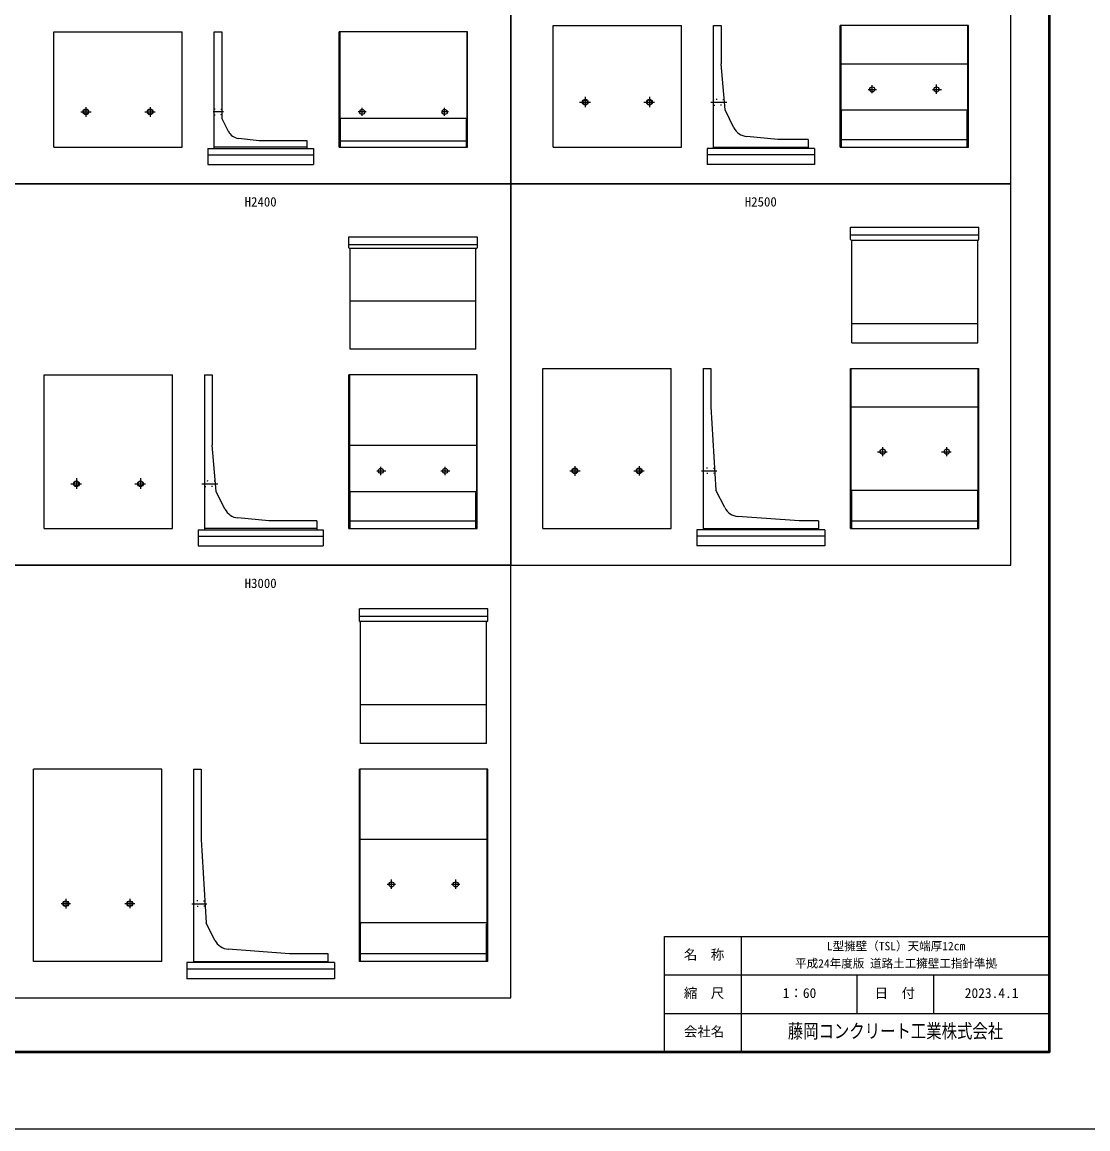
# Model space of a CAD drawing. Units: millimetres, scale not verified. Extents: x -50400 to 50400, y -17820 to 17820.
# Drawn here: x -17220 to -600, y -17820 to -557 of the extents above; entities that cross this region are included whole.
import ezdxf
from ezdxf.enums import TextEntityAlignment as Align

# ---------------------------------------------------------------- set-up
doc = ezdxf.new("R2010")
doc.units = ezdxf.units.MM
doc.header["$LTSCALE"] = 60
doc.linetypes.add('CHAIN1', pattern=[8, 5, -1, 1, -1])
doc.linetypes.add('DOTTED', pattern=[1.75, 0.25, -1.5])
for name, color, linetype, lineweight in [('0-0_CENTER', 7, 'CHAIN1', 25), ('0-2_Defpoints', 5, 'Continuous', 25), ('0-4_HYO', 3, 'Continuous', 25), ('0-6_OUTLINE', 1, 'Continuous', 25), ('0-7_OUTLINE2', 4, 'DOTTED', 25), ('0-8_TXT', 7, 'Continuous', 25), ('0-9_WAKU', 3, 'Continuous', 25), ('0-A_WAKU-LINE', 7, 'Continuous', 25)]:
    doc.layers.add(name, color=color, linetype=linetype, lineweight=lineweight)
doc.layers.add('0-B_WAKU-TXT', color=7, linetype='Continuous')
doc.styles.add('ＭＳ ゴシック', font='')
doc.styles.get('ＭＳ ゴシック').set_extended_font_data('MS Gothic')

msp = doc.modelspace()

# ---------------------------------------------------------------- linework, layer by layer
at = {"layer": '0-0_CENTER'}
for p, q in [((-3962.5, -1667.92), (-3962.5, -1540.46)), ((-2962.5, -1675.86), (-2962.5, -1529.43)), ((-8437.5, -1723.03), (-8437.5, -1884.89)), ((-7437.5, -1723.03), (-7437.5, -1884.89)), ((-4026.02, -1607.39), (-3895.42, -1607.39)), ((-3020.83, -1607.39), (-2884.23, -1607.39)), ((-16225, -1881.62), (-16225, -2033.96)), ((-15225, -1882.82), (-15225, -2032.28)), ((-11919, -2019.92), (-11919, -1893.29)), ((-10631, -2019.92), (-10631, -1893.29)), ((-8525.89, -1807.39), (-8358.6, -1807.39)), ((-7525.89, -1807.39), (-7358.6, -1807.39)), ((-6480.82, -1807.39), (-6230.96, -1807.39)), ((-16306.92, -1957.39), (-16144.09, -1957.39)), ((-15307.19, -1957.39), (-15143.69, -1957.39)), ((-14077.72, -1957.39), (-14243.75, -1957.39)), ((-11855.95, -1957.39), (-11981.01, -1957.39)), ((-10572.87, -1957.39), (-10682.28, -1957.39)), ((-3800, -7328.86), (-3800, -7187.19)), ((-2800, -7328.86), (-2800, -7187.19)), ((-3881.88, -7257.39), (-3730.99, -7257.39)), ((-2881.88, -7257.39), (-2730.99, -7257.39)), ((-11689.52, -7557.39), (-11550.94, -7557.39)), ((-11625, -7623.08), (-11625, -7492.91)), ((-10689.52, -7557.39), (-10550.94, -7557.39)), ((-10625, -7623.08), (-10625, -7492.91)), ((-8680.04, -7557.39), (-8519.3, -7557.39)), ((-8600, -7481.22), (-8600, -7635.31)), ((-7679.03, -7557.39), (-7520.08, -7557.39)), ((-7600, -7485.7), (-7600, -7630.5)), ((-6623.61, -7557.39), (-6387.97, -7557.39)), ((-16463.39, -7757.39), (-16296.1, -7757.39)), ((-16375, -7673.03), (-16375, -7834.89)), ((-15463.39, -7757.39), (-15296.1, -7757.39)), ((-15375, -7673.03), (-15375, -7834.89)), ((-14418.32, -7757.39), (-14168.46, -7757.39)), ((-11459, -14073.51), (-11459, -13932.82)), ((-10459, -14073.51), (-10459, -13932.82)), ((-11396.64, -14007.39), (-11525.29, -14007.39)), ((-10396.64, -14007.39), (-10525.29, -14007.39)), ((-16467.91, -14307.39), (-16610.91, -14307.39)), ((-16541, -14231.34), (-16541, -14384.62)), ((-15463.14, -14307.39), (-15619.23, -14307.39)), ((-15541, -14232.27), (-15541, -14376.21)), ((-14573.61, -14307.39), (-14337.97, -14307.39))]:
    msp.add_line(p, q, dxfattribs=at)
at = {"layer": '0-2_Defpoints'}
msp.add_lwpolyline([(-50400, -17820), (0, -17820), (0, 17820), (-50400, 17820)], close=True, dxfattribs=at)
at = {"layer": '0-4_HYO'}
for points in [[(-17400, -3077.39), (-9600, -3077.39), (-9600, 2072.61), (-17400, 2072.61)], [(-9600, -3077.39), (-1800, -3077.39), (-1800, 2072.61), (-9600, 2072.61)], [(-17400, -9027.39), (-9600, -9027.39), (-9600, -3077.39), (-17400, -3077.39)], [(-9600, -9027.39), (-1800, -9027.39), (-1800, -3077.39), (-9600, -3077.39)], [(-17400, -15777.39), (-9600, -15777.39), (-9600, -9027.39), (-17400, -9027.39)]]:
    msp.add_lwpolyline(points, close=True, dxfattribs=at)
at = {"layer": '0-6_OUTLINE'}
for p, q in [((-8937.5, -607.39), (-6937.5, -607.39)), ((-8937.5, -2507.39), (-8937.5, -607.39)), ((-6937.5, -2507.39), (-6937.5, -607.39)), ((-6437.5, -2527.39), (-6437.5, -607.39)), ((-4462.5, -2507.39), (-4462.5, -607.39)), ((-2462.5, -607.39), (-4462.5, -607.39)), ((-4453.5, -607.39), (-4453.5, -1927.39)), ((-2471.5, -1927.39), (-2471.5, -607.39)), ((-2462.5, -2507.39), (-2462.5, -607.39)), ((-16725, -707.39), (-14725, -707.39)), ((-16725, -2507.39), (-16725, -707.39)), ((-14225, -2527.39), (-14225, -707.39)), ((-14225, -707.39), (-14105, -707.39)), ((-14105, -707.39), (-14105, -2057.39)), ((-12275, -2507.39), (-12275, -707.39)), ((-10275, -707.39), (-12275, -707.39)), ((-12266, -707.39), (-12266, -2057.39)), ((-10284, -707.39), (-10284, -2057.39)), ((-10275, -2507.39), (-10275, -707.39)), ((-6257.5, -1927.39), (-6317.5, -1207.39)), ((-4453.5, -1207.39), (-2471.5, -1207.39)), ((-14003.36, -2260.66), (-14105, -2057.39)), ((-12266, -2057.39), (-10284, -2057.39)), ((-10284, -2057.39), (-10293, -2077.39)), ((-6119.36, -2203.67), (-6257.5, -1927.39)), ((-4453.5, -1927.39), (-2471.5, -1927.39)), ((-4453.5, -1927.39), (-4444.5, -1947.39)), ((-4444.5, -2507.39), (-4444.5, -1947.39)), ((-2471.5, -1927.39), (-2480.5, -1947.39)), ((-2480.5, -2507.39), (-2480.5, -1947.39)), ((-10293, -2507.39), (-10293, -2077.39)), ((-13525, -2407.39), (-13847.58, -2369.88)), ((-12775, -2407.39), (-13525, -2407.39)), ((-12775, -2527.39), (-12775, -2407.39)), ((-12257, -2407.39), (-10293, -2407.39)), ((-5437.5, -2387.39), (-5919.83, -2340.71)), ((-4962.5, -2387.39), (-5437.5, -2387.39)), ((-4962.5, -2387.39), (-4962.5, -2527.39)), ((-4444.5, -2387.39), (-2480.5, -2387.39)), ((-14325, -2527.39), (-14325, -2777.39)), ((-12775, -2507.39), (-14225, -2507.39)), ((-12275, -2507.39), (-10275, -2507.39)), ((-8937.5, -2507.39), (-6937.5, -2507.39)), ((-6437.5, -2507.39), (-4962.5, -2507.39)), ((-4862.5, -2527.39), (-4862.5, -2777.39)), ((-4462.5, -2507.39), (-2462.5, -2507.39)), ((-14325, -2627.39), (-12675, -2627.39)), ((-4862.5, -2627.39), (-6537.5, -2627.39)), ((-14325, -2777.39), (-12675, -2777.39)), ((-4862.5, -2777.39), (-6537.5, -2777.39)), ((-4300, -3948.39), (-4300, -3757.39)), ((-4300, -3757.39), (-2300, -3757.39)), ((-2300, -3948.39), (-2300, -3757.39)), ((-12125, -3907.39), (-10125, -3907.39)), ((-10125, -3907.39), (-10125, -4078.39)), ((-4300, -3877.39), (-2300, -3877.39)), ((-4282, -3966.39), (-4300, -3948.39)), ((-4291, -3957.39), (-2309, -3957.39)), ((-4282, -5557.39), (-4282, -3966.39)), ((-2318, -3966.39), (-2300, -3948.39)), ((-2318, -5557.39), (-2318, -3966.39)), ((-12125, -4027.39), (-10125, -4027.39)), ((-10134, -4087.39), (-12116, -4087.39)), ((-12107, -5657.39), (-12107, -4096.39)), ((-10143, -4096.39), (-10125, -4078.39)), ((-10143, -5657.39), (-10143, -4096.39)), ((-10143, -4907.39), (-12107, -4907.39)), ((-4282, -5257.39), (-2318, -5257.39)), ((-10143, -5657.39), (-12107, -5657.39)), ((-4282, -5557.39), (-2318, -5557.39)), ((-9100, -5957.39), (-7100, -5957.39)), ((-9100, -8457.39), (-9100, -5957.39)), ((-7100, -8457.39), (-7100, -5957.39)), ((-6600, -5957.39), (-6600, -8477.39)), ((-4300, -8457.39), (-4300, -5957.39)), ((-4300, -5957.39), (-2300, -5957.39)), ((-4291, -7857.39), (-4291, -5957.39)), ((-2309, -7857.39), (-2309, -5957.39)), ((-2300, -8457.39), (-2300, -5957.39)), ((-16875, -6057.39), (-14875, -6057.39)), ((-16875, -8457.39), (-16875, -6057.39)), ((-14875, -8457.39), (-14875, -6057.39)), ((-14375, -6057.39), (-14375, -8477.39)), ((-14375, -6057.39), (-14255, -6057.39)), ((-14255, -6057.39), (-14255, -7157.39)), ((-12125, -8457.39), (-12125, -6057.39)), ((-10125, -6057.39), (-12125, -6057.39)), ((-12116, -6057.39), (-12116, -7877.39)), ((-10134, -6057.39), (-10134, -7877.39)), ((-10125, -8457.39), (-10125, -6057.39)), ((-6480, -6557.39), (-6400, -7857.39)), ((-4291, -6557.39), (-2309, -6557.39)), ((-14195, -7877.39), (-14255, -7157.39)), ((-12116, -7157.39), (-10134, -7157.39)), ((-14056.86, -8153.67), (-14195, -7877.39)), ((-12107, -7897.39), (-12116, -7877.39)), ((-12116, -7877.39), (-10134, -7877.39)), ((-12107, -8457.39), (-12107, -7897.39)), ((-10134, -7877.39), (-10143, -7897.39)), ((-10143, -8457.39), (-10143, -7897.39)), ((-6263.61, -8130.16), (-6400, -7857.39)), ((-4291, -7857.39), (-2309, -7857.39)), ((-2309, -7857.39), (-2318, -7875.39)), ((-2318, -8457.39), (-2318, -7875.39)), ((-5100, -8337.39), (-6058.14, -8267.7)), ((-16875, -8457.39), (-14875, -8457.39)), ((-12625, -8457.39), (-14375, -8457.39)), ((-13375, -8337.39), (-13857.33, -8290.71)), ((-12625, -8337.39), (-13375, -8337.39)), ((-12625, -8337.39), (-12625, -8477.39)), ((-12125, -8457.39), (-10125, -8457.39)), ((-12107, -8337.39), (-10143, -8337.39)), ((-9100, -8457.39), (-7100, -8457.39)), ((-6600, -8457.39), (-4800, -8457.39)), ((-4800, -8337.39), (-5100, -8337.39)), ((-4800, -8337.39), (-4800, -8477.39)), ((-4300, -8457.39), (-2300, -8457.39)), ((-4282, -8337.39), (-2318, -8337.39)), ((-14475, -8477.39), (-12525, -8477.39)), ((-14475, -8477.39), (-14475, -8727.39)), ((-14475, -8577.39), (-12525, -8577.39)), ((-12525, -8477.39), (-12525, -8727.39)), ((-4700, -8577.39), (-6700, -8577.39)), ((-4700, -8477.39), (-4700, -8727.39)), ((-14475, -8727.39), (-12525, -8727.39)), ((-4700, -8727.39), (-6700, -8727.39)), ((-11959, -9898.39), (-11959, -9707.39)), ((-9959, -9707.39), (-11959, -9707.39)), ((-9959, -9827.39), (-11959, -9827.39)), ((-9959, -9898.39), (-9959, -9707.39)), ((-11941, -9916.39), (-11959, -9898.39)), ((-9968, -9907.39), (-11950, -9907.39)), ((-11941, -11807.39), (-11941, -9916.39)), ((-9977, -9916.39), (-9959, -9898.39)), ((-9977, -11807.39), (-9977, -9916.39)), ((-9977, -11207.39), (-11941, -11207.39)), ((-9977, -11807.39), (-11941, -11807.39)), ((-15041, -12207.39), (-17041, -12207.39)), ((-17041, -15207.39), (-17041, -12207.39)), ((-15041, -15207.39), (-15041, -12207.39)), ((-14550, -12207.39), (-14430, -12207.39)), ((-14550, -12207.39), (-14550, -15227.39)), ((-11959, -15207.39), (-11959, -12207.39)), ((-9959, -12207.39), (-11959, -12207.39)), ((-11950, -14607.39), (-11950, -12207.39)), ((-9968, -14607.39), (-9968, -12207.39)), ((-9959, -15207.39), (-9959, -12207.39)), ((-9968, -13307.39), (-11950, -13307.39)), ((-14213.61, -14880.16), (-14350, -14607.39)), ((-9968, -14607.39), (-11950, -14607.39)), ((-11950, -14607.39), (-11941, -14625.39)), ((-11941, -15207.39), (-11941, -14625.39)), ((-9968, -14607.39), (-9977, -14625.39)), ((-9977, -15207.39), (-9977, -14625.39)), ((-13050, -15087.39), (-14008.14, -15017.7)), ((-12450, -15087.39), (-13050, -15087.39)), ((-12450, -15227.39), (-12450, -15087.39)), ((-9977, -15087.39), (-11941, -15087.39)), ((-15041, -15207.39), (-17041, -15207.39)), ((-12350, -15227.39), (-14650, -15227.39)), ((-14650, -15227.39), (-14650, -15477.39)), ((-12350, -15327.39), (-14650, -15327.39)), ((-14550, -15207.39), (-12450, -15207.39)), ((-12350, -15227.39), (-12350, -15477.39)), ((-9959, -15207.39), (-11959, -15207.39)), ((-12350, -15477.39), (-14650, -15477.39))]:
    msp.add_line(p, q, dxfattribs=at)
for points in [[(-6437.5, -607.39), (-6317.5, -607.39), (-6317.5, -1207.39)], [(-16725, -2507.39), (-14725, -2507.39), (-14725, -707.39)], [(-12257, -2507.39), (-12257, -2077.39), (-12266, -2057.39)], [(-14325, -2527.39), (-12675, -2527.39), (-12675, -2777.39)], [(-4862.5, -2527.39), (-6537.5, -2527.39), (-6537.5, -2777.39)], [(-12107, -4096.39), (-12125, -4078.39), (-12125, -3907.39)], [(-6600, -5957.39), (-6480, -5957.39), (-6480, -6557.39)], [(-4282, -8457.39), (-4282, -7875.39), (-4291, -7857.39)], [(-4700, -8477.39), (-6700, -8477.39), (-6700, -8727.39)], [(-14430, -12207.39), (-14430, -13307.39), (-14350, -14607.39)]]:
    msp.add_lwpolyline(points, dxfattribs=at)
for centre, radius in [((-3962.5, -1607.39), 40), ((-2962.5, -1607.39), 40), ((-8437.5, -1807.39), 45), ((-8437.5, -1807.39), 37.5), ((-7437.5, -1807.39), 45), ((-7437.5, -1807.39), 37.5), ((-16225, -1957.39), 45), ((-16225, -1957.39), 37.5), ((-15225, -1957.39), 45), ((-15225, -1957.39), 37.5), ((-11919, -1957.39), 40), ((-10631, -1957.39), 40), ((-3800, -7257.39), 40), ((-2800, -7257.39), 40), ((-11625, -7557.39), 40), ((-10625, -7557.39), 40), ((-8600, -7557.39), 45), ((-8600, -7557.39), 37.5), ((-7600, -7557.39), 45), ((-7600, -7557.39), 37.5), ((-16375, -7757.39), 45), ((-16375, -7757.39), 37.5), ((-15375, -7757.39), 45), ((-15375, -7757.39), 37.5), ((-11459, -14007.39), 40), ((-10459, -14007.39), 40), ((-16541, -14307.39), 45), ((-16541, -14307.39), 37.5), ((-15541, -14307.39), 45), ((-15541, -14307.39), 37.5)]:
    msp.add_circle(centre, radius, dxfattribs=at)
for centre, radius, end in [((-5895.75, -2091.87), 250, 264.47246), ((-13824.48, -2171.21), 200, 263.36749), ((-13833.25, -8041.87), 250, 264.47246), ((-6040, -8018.36), 250, 265.84036), ((-13990, -14768.36), 250, 265.84036)]:
    msp.add_arc(centre, radius, 206.56505, end, dxfattribs=at)
at = {"layer": '0-7_OUTLINE2'}
for p, q in [((-6432.5, -1762.61), (-6437.28, -1757.39)), ((-6437.28, -1857.38), (-6432.5, -1852.17)), ((-6275.66, -1769.66), (-6432.5, -1762.61)), ((-6432.5, -1852.17), (-6269.37, -1845.1)), ((-6271.04, -1764.86), (-6275.66, -1769.66)), ((-6264.16, -1849.88), (-6269.37, -1845.1)), ((-14105, -1919.89), (-14225, -1912.39)), ((-14225, -2002.39), (-14105, -1994.89)), ((-6595, -7512.39), (-6600, -7507.39)), ((-6425.78, -7519.89), (-6595, -7512.39)), ((-6421.16, -7594.89), (-6595, -7602.39)), ((-6425.78, -7519.89), (-6421.08, -7514.89)), ((-6421.16, -7594.89), (-6415.85, -7599.89)), ((-14370, -7712.61), (-14374.78, -7707.39)), ((-14213.16, -7719.66), (-14370, -7712.61)), ((-14208.54, -7714.86), (-14213.16, -7719.66)), ((-6595, -7602.39), (-6600, -7607.39)), ((-14374.78, -7807.38), (-14370, -7802.17)), ((-14370, -7802.17), (-14206.87, -7795.1)), ((-14201.66, -7799.88), (-14206.87, -7795.1)), ((-14545, -14262.39), (-14550, -14257.39)), ((-14375.78, -14269.89), (-14545, -14262.39)), ((-14375.78, -14269.89), (-14371.08, -14264.89)), ((-14545, -14352.39), (-14550, -14357.39)), ((-14371.16, -14344.89), (-14545, -14352.39)), ((-14371.16, -14344.89), (-14365.85, -14349.89))]:
    msp.add_line(p, q, dxfattribs=at)
at = {"layer": '0-9_WAKU'}
for p, q in [((-7200, -14820), (-1200, -14820)), ((-7200, -16620), (-7200, -14820))]:
    msp.add_line(p, q, dxfattribs=at)
at = {"layer": '0-9_WAKU', "lineweight": 50}
msp.add_lwpolyline([(-49200, -16620), (-1200, -16620), (-1200, 16620), (-49200, 16620)], close=True, dxfattribs=at)
at = {"layer": '0-A_WAKU-LINE'}
for p, q in [((-6000, -16620), (-6000, -14820)), ((-7200, -15420), (-1200, -15420)), ((-4200, -16020), (-4200, -15420)), ((-3000, -16020), (-3000, -15420)), ((-7200, -16020), (-1200, -16020))]:
    msp.add_line(p, q, dxfattribs=at)

# ---------------------------------------------------------------- texts
at = {"layer": '0-8_TXT', "style": 'ＭＳ ゴシック'}
for s, p in [('H2400', (-13750, -3477.39)), ('H2500', (-5950, -3477.39)), ('H3000', (-13750, -9427.39))]:
    msp.add_text(s, height=146.6, dxfattribs=at).set_placement(p, align=Align.BOTTOM_LEFT)
at = {"layer": '0-B_WAKU-TXT', "style": 'ＭＳ ゴシック'}
for s, height, p in [('名\u3000称', 154, (-6900.29, -15225)), ('L型擁壁（TSL）天端厚12㎝', 132, (-4671, -15075)), ('平成24年度版 道路土工擁壁工指針準拠', 132, (-5166, -15345)), ('縮\u3000尺', 154, (-6900.29, -15825)), ('1：60', 154, (-5359.51, -15825)), ('日\u3000付', 154, (-3924.33, -15825)), ('2023.4.1', 154, (-2520, -15825)), ('会社名', 154, (-6900.29, -16425))]:
    msp.add_text(s, height=height, dxfattribs=at).set_placement(p, align=Align.BOTTOM_LEFT)
at = {"layer": '0-B_WAKU-TXT', "style": 'ＭＳ ゴシック', "width": 0.8}
msp.add_text('藤岡コンクリート工業株式会社', height=219.9, dxfattribs=at).set_placement((-5280, -16470), align=Align.BOTTOM_LEFT)

doc.saveas('drawing.dxf')
